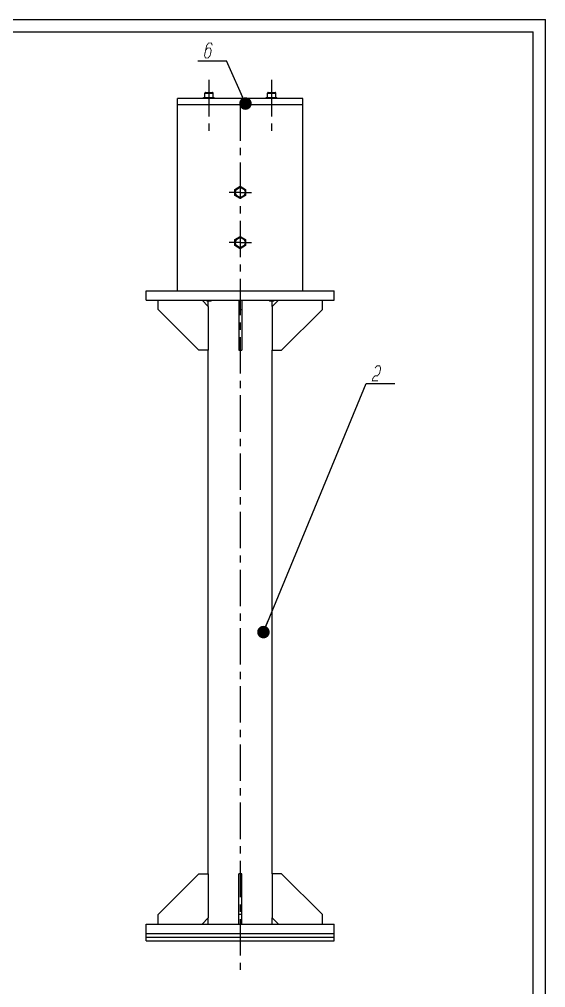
# Model space of a CAD drawing. Header units: millimetres. Extents: x 0 to 420, y 0 to 594.
# Drawn here: x 210 to 420, y 207.5 to 594 of the extents above; entities that cross this region are included whole.
import ezdxf

# ---------------------------------------------------------------- set-up
doc = ezdxf.new("R2010")
doc.units = ezdxf.units.MM
doc.header["$LTSCALE"] = 38.72
doc.linetypes.add('CENTER', pattern=[0.6, 0.375, -0.075, 0.075, -0.075])
doc.layers.get('0').update_dxf_attribs({"linetype": 'CONTINUOUS'})
doc.layers.add('ALL_AXIS', color=7, linetype='CONTINUOUS')
doc.layers.add('ALL_CHAMFER', color=7, linetype='CONTINUOUS')
doc.styles.get("Standard").update_dxf_attribs({"font": 'txt', "width": 0.75})
doc.dimstyles.get("Standard").update_dxf_attribs({"dimtxt": 4, "dimasz": 5, "dimexe": 0.18, "dimexo": 0.0625, "dimgap": 0.09, "dimtad": 1, "dimdec": 5, "dimdsep": 46, "dimtxsty": 'STANDARD', "dimblk": '_FILLED', "dimblk1": '_FILLED', "dimblk2": '_FILLED', "dimcen": 0.09, "dimadec": 0, "dimazin": 0, "dimtol": 1, "dimtp": 4e-05, "dimtm": 4e-05, "dimtfac": 1, "dimtdec": 5, "dimtofl": 0, "dimtmove": 0, "dimatfit": 3, "dimldrblk": '_FILLED', "dimfxl": 1, "dimtolj": 1, "dimarcsym": 0})

# ---------------------------------------------------------------- blocks, each defined once
blk = doc.blocks.new('_FILLED')
at = {"color": 0, "linetype": 'ByBlock'}
blk.add_solid([(0, 0), (-1, 0.2), (-1, -0.2)], dxfattribs=at)
blk = doc.blocks.new('BALLOON2001_BL12', base_point=(354.11, 452.17))
at = {"color": 2, "linetype": 'Continuous'}
blk.add_line((348.35, 448.63), (359.88, 448.63), dxfattribs=at)
at = {"color": 2, "linetype": 'Continuous', "const_width": 0.35}
blk.add_lwpolyline([(351.91, 454.71), (352.69, 455.72), (353.81, 455.72), (354.16, 454.71), (353.74, 452.72), (352.96, 451.71), (351.84, 451.71), (351.06, 450.71), (350.85, 449.72), (353.1, 449.72)], dxfattribs=at)
blk = doc.blocks.new('BALLOON2001_BL13', base_point=(286.93, 581.05))
at = {"color": 2, "linetype": 'Continuous'}
blk.add_line((281.17, 577.5), (292.69, 577.5), dxfattribs=at)
at = {"color": 2, "linetype": 'Continuous', "const_width": 0.35}
blk.add_lwpolyline([(286.98, 583.59), (286.63, 584.59), (285.51, 584.59), (284.73, 583.59), (283.88, 579.59), (284.23, 578.59), (285.36, 578.59), (286.13, 579.59), (286.56, 581.59), (286.21, 582.59), (285.08, 582.59), (284.31, 581.59)], dxfattribs=at)

msp = doc.modelspace()

# ---------------------------------------------------------------- linework, layer by layer
at = {"color": 7, "linetype": 'Continuous'}
for p, q in [((0, 594), (420, 594)), ((420, 0), (420, 594)), ((20, 589), (415, 589)), ((415, 5), (415, 589)), ((273.1525659, 485.6507628), (273.1525659, 562.4007628)), ((323.1525659, 562.4007628), (273.1525659, 562.4007628)), ((323.1525659, 485.6507628), (323.1525659, 562.4007628)), ((323.1525659, 559.9007628), (273.1525659, 559.9007628)), ((296.0275659, 526.1276322), (298.1525659, 527.3545015)), ((296.0275659, 523.6738935), (296.0275659, 526.1276322)), ((298.1525659, 527.3545015), (300.2775659, 526.1276322)), ((300.2775659, 526.1276322), (300.2775659, 523.6738935)), ((298.1525659, 522.4470242), (296.0275659, 523.6738935)), ((300.2775659, 523.6738935), (298.1525659, 522.4470242)), ((296.0275659, 506.1276322), (298.1525659, 507.3545015)), ((298.1525659, 507.3545015), (300.2775659, 506.1276322)), ((296.0275659, 503.6738935), (296.0275659, 506.1276322)), ((298.1525659, 502.4470242), (296.0275659, 503.6738935)), ((300.2775659, 503.6738935), (298.1525659, 502.4470242)), ((300.2775659, 506.1276322), (300.2775659, 503.6738935)), ((260.6525659, 481.9007628), (260.6525659, 485.6507628)), ((260.6525659, 485.6507628), (335.6525659, 485.6507628)), ((335.6525659, 481.9007628), (335.6525659, 485.6507628)), ((260.6525659, 481.9007628), (335.6525659, 481.9007628)), ((265.4025659, 478.1507628), (265.4025659, 481.9007628)), ((285.4025659, 479.4007628), (282.9025659, 481.9007628)), ((286.5025659, 481.6507628), (284.8025659, 481.6507628)), ((285.4025659, 479.4007628), (285.4025659, 461.9007628)), ((297.5275659, 481.9007628), (297.5275659, 461.9007628)), ((298.7775659, 481.9007628), (298.7775659, 461.9007628)), ((311.5025659, 481.6507628), (309.8025659, 481.6507628)), ((310.9025659, 479.4007628), (313.4025659, 481.9007628)), ((310.9025659, 479.4007628), (310.9025659, 461.9007628)), ((330.9025659, 478.1507628), (330.9025659, 481.9007628)), ((281.6525659, 461.9007628), (265.4025659, 478.1507628)), ((297.5275659, 478.1507628), (298.7775659, 478.1507628)), ((314.6525659, 461.9007628), (330.9025659, 478.1507628)), ((285.4025659, 461.9007628), (281.6525659, 461.9007628)), ((297.5275659, 461.9007628), (298.7775659, 461.9007628)), ((310.9025659, 461.9007628), (314.6525659, 461.9007628)), ((265.4025659, 236.6007628), (281.6525659, 252.8507628)), ((281.6525659, 252.8507628), (285.4025659, 252.8507628)), ((285.4025659, 252.8507628), (285.4025659, 235.3507628)), ((298.7775659, 252.8507628), (297.5275659, 252.8507628)), ((297.5275659, 232.8507628), (297.5275659, 252.8507628)), ((298.7775659, 232.8507628), (298.7775659, 252.8507628)), ((314.6525659, 252.8507628), (310.9025659, 252.8507628)), ((310.9025659, 252.8507628), (310.9025659, 235.3507628)), ((330.9025659, 236.6007628), (314.6525659, 252.8507628)), ((265.4025659, 232.8507628), (265.4025659, 236.6007628)), ((298.7775659, 236.6007628), (297.5275659, 236.6007628)), ((330.9025659, 232.8507628), (330.9025659, 236.6007628)), ((260.6525659, 232.8507628), (335.6525659, 232.8507628)), ((260.6525659, 226.1007628), (260.6525659, 232.8507628)), ((282.9025659, 232.8507628), (285.4025659, 235.3507628)), ((313.4025659, 232.8507628), (310.9025659, 235.3507628)), ((335.6525659, 226.1007628), (335.6525659, 232.8507628)), ((260.6525659, 229.1007628), (335.6525659, 229.1007628)), ((260.6525659, 227.6007628), (335.6525659, 227.6007628)), ((260.6525659, 226.1007628), (335.6525659, 226.1007628))]:
    msp.add_line(p, q, dxfattribs=at)
at = {"layer": 'ALL_AXIS', "color": 7, "linetype": 'CENTER'}
for p, q in [((285.6525659, 569.8007628), (285.6525659, 549.0507628)), ((310.6525659, 569.8007628), (310.6525659, 549.0507628)), ((298.1525659, 560.0852201), (298.1525659, 213.7106845)), ((298.1525659, 524.9007628), (293.6525659, 524.9007628)), ((298.1525659, 524.9007628), (302.6525659, 524.9007628)), ((298.1525659, 504.9007628), (293.6525659, 504.9007628)), ((298.1525659, 504.9007628), (302.6525659, 504.9007628))]:
    msp.add_line(p, q, dxfattribs=at)
at = {"layer": 'ALL_AXIS', "color": 7, "linetype": 'Continuous'}
for p, q in [((284.0275659, 562.8007628), (284.0275659, 564.6007628)), ((284.0275659, 564.6007628), (287.2775659, 564.6007628)), ((284.2275659, 564.8007628), (287.077527, 564.8007628)), ((287.2775659, 562.8007628), (287.2775659, 564.6007628)), ((309.0275659, 562.8007628), (309.0275659, 564.6007628)), ((309.0275659, 564.6007628), (312.2775659, 564.6007628)), ((309.2275659, 564.8007628), (312.077527, 564.8007628)), ((312.2775659, 562.8007628), (312.2775659, 564.6007628)), ((283.5275659, 562.4007628), (283.5275659, 562.8007628)), ((283.5275691, 562.8007628), (287.7775626, 562.8007628)), ((287.7775659, 562.4007628), (287.7775659, 562.8007628)), ((308.5275659, 562.4007628), (308.5275659, 562.8007628)), ((308.5275691, 562.8007628), (312.7775626, 562.8007628)), ((312.7775659, 562.4007628), (312.7775659, 562.8007628)), ((285.4025659, 479.4007628), (285.4025659, 481.6507628)), ((310.9025659, 479.4007628), (310.9025659, 481.6507628)), ((285.4025659, 252.8507628), (285.4025659, 461.9007628)), ((310.9025659, 252.8507628), (310.9025659, 461.9007628)), ((285.4025659, 232.8507628), (285.4025659, 235.3507628)), ((310.9025659, 232.8507628), (310.9025659, 235.3507628))]:
    msp.add_line(p, q, dxfattribs=at)
for centre in [(298.1525659, 524.9007628), (298.1525659, 504.9007628)]:
    msp.add_circle(centre, 1.9125, dxfattribs=at)
for centre, start, end in [((284.2275659, 564.6007628), 90, 180), ((287.0775659, 564.6007628), 0, 90), ((309.2275659, 564.6007628), 90, 180), ((312.0775659, 564.6007628), 0, 90)]:
    msp.add_arc(centre, 0.2, start, end, dxfattribs=at)
at = {"layer": 'ALL_CHAMFER', "color": 7, "linetype": 'Continuous'}
for p, q in [((284.8025659, 481.6507628), (284.5525659, 481.9007628)), ((284.8026335, 481.6507628), (286.5024983, 481.6507628)), ((286.5025659, 481.6507628), (286.7525659, 481.9007628)), ((309.8025659, 481.6507628), (309.5525659, 481.9007628)), ((309.8026335, 481.6507628), (311.5024983, 481.6507628)), ((311.5025659, 481.6507628), (311.7525659, 481.9007628))]:
    msp.add_line(p, q, dxfattribs=at)

# ---------------------------------------------------------------- block references
at = {"color": 2, "linetype": 'Continuous'}
for name, p in [('BALLOON2001_BL13', (286.9326492, 581.0455826)), ('BALLOON2001_BL12', (354.1145856, 452.1701726))]:
    msp.add_blockref(name, p, dxfattribs=at)

# ---------------------------------------------------------------- leaders
for points in [[(300.2096594, 560.3826939), (292.694669, 577.5007628)], [(307.3960227, 349.3980682), (348.3525659, 448.6253414)]]:
    msp.add_leader(points, dimstyle='STANDARD', override={"dimtad": 0, "dimldrblk": 'DOT'}, dxfattribs=at)

doc.saveas('drawing.dxf')
